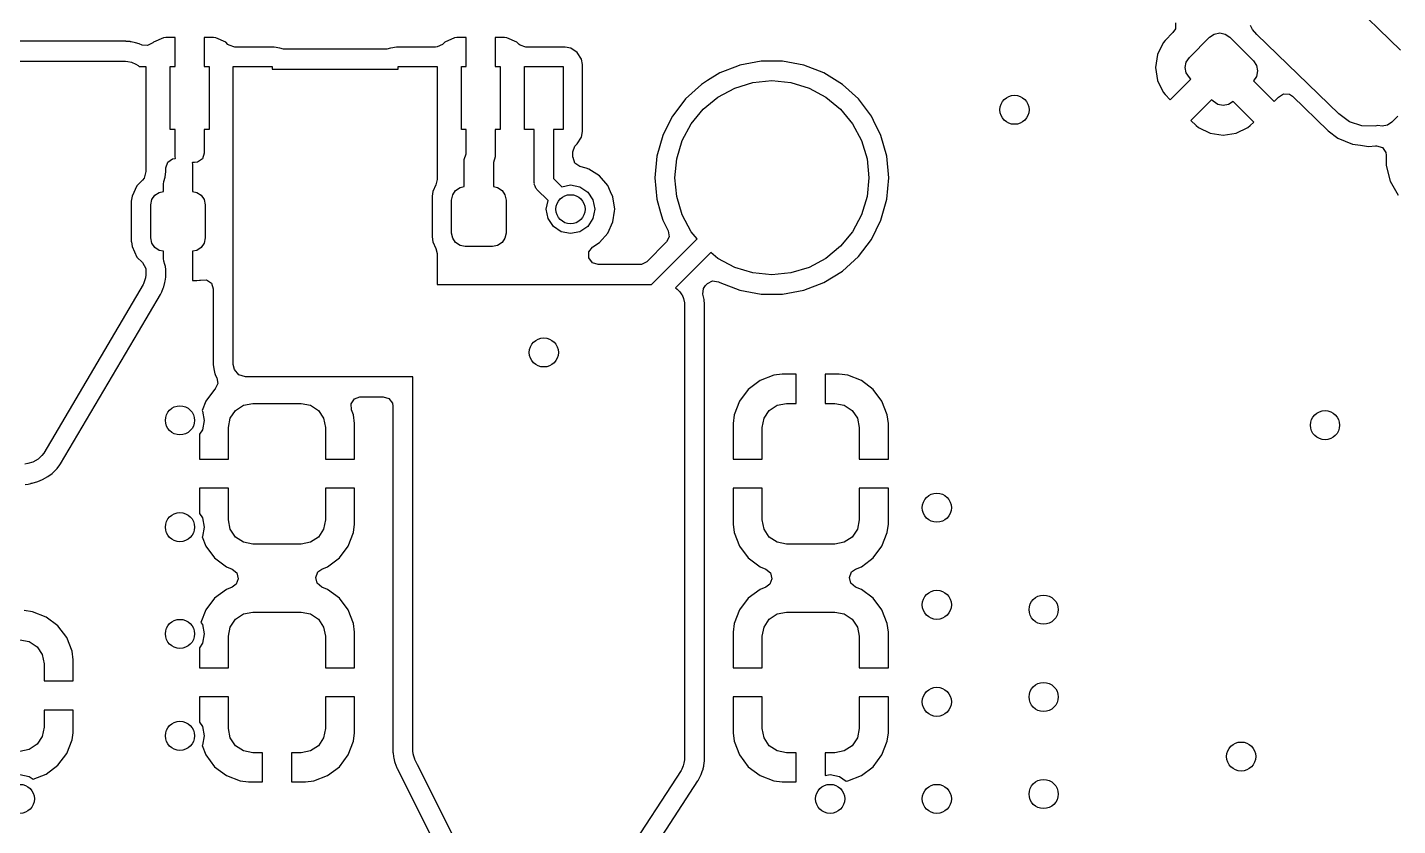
# Model space of a CAD drawing. Extents: x 100.3 to 197.2, y -144.7 to -85.3.
# Drawn here: x 134.43 to 148.55, y -132.78 to -124.55 of the extents above; entities that cross this region are included whole.
import ezdxf

# ---------------------------------------------------------------- set-up
doc = ezdxf.new("R2010")
doc.units = 0
doc.layers.add('BLACK', color=7, linetype='CONTINUOUS')

msp = doc.modelspace()

# ---------------------------------------------------------------- linework, layer by layer
at = {"layer": 'BLACK', "linetype": 'CONTINUOUS'}
for p, q in [((147.737, -123.968), (148.579, -124.787)), ((146.258, -124.504), (146.258, -124.565)), ((147.054, -124.573), (147.031, -124.531)), ((135.83, -124.658), (135.728, -124.703)), ((135.855, -124.655), (135.83, -124.658)), ((135.95, -124.655), (135.855, -124.655)), ((135.855, -124.655), (135.855, -124.655)), ((135.95, -124.955), (135.95, -124.655)), ((136.345, -124.655), (136.25, -124.655)), ((136.25, -124.655), (136.25, -124.955)), ((136.37, -124.658), (136.345, -124.655)), ((136.472, -124.703), (136.37, -124.658)), ((138.83, -124.658), (138.728, -124.703)), ((138.855, -124.655), (138.83, -124.658)), ((138.95, -124.655), (138.855, -124.655)), ((138.855, -124.655), (138.855, -124.655)), ((138.95, -124.955), (138.95, -124.655)), ((139.345, -124.655), (139.25, -124.655)), ((139.25, -124.655), (139.25, -124.655)), ((139.25, -124.655), (139.25, -124.955)), ((139.37, -124.658), (139.345, -124.655)), ((139.472, -124.703), (139.37, -124.658)), ((146.233, -124.605), (146.152, -124.686)), ((146.258, -124.565), (146.233, -124.605)), ((146.402, -124.86), (146.61, -124.652)), ((146.61, -124.652), (146.658, -124.62)), ((146.658, -124.62), (146.715, -124.609)), ((146.715, -124.609), (146.771, -124.62)), ((146.771, -124.62), (146.819, -124.652)), ((146.819, -124.652), (147.063, -124.896)), ((147.099, -124.624), (147.054, -124.573)), ((147.941, -125.443), (147.099, -124.624)), ((135.443, -124.694), (130.243, -124.694)), ((135.447, -124.695), (135.443, -124.694)), ((135.443, -124.694), (135.443, -124.694)), ((135.453, -124.695), (135.447, -124.695)), ((135.487, -124.698), (135.453, -124.695)), ((135.492, -124.699), (135.487, -124.698)), ((135.487, -124.698), (135.487, -124.698)), ((135.497, -124.7), (135.492, -124.699)), ((135.542, -124.709), (135.497, -124.7)), ((135.497, -124.7), (135.497, -124.7)), ((135.497, -124.7), (135.497, -124.7)), ((135.581, -124.721), (135.542, -124.709)), ((135.542, -124.709), (135.542, -124.709)), ((135.611, -124.733), (135.581, -124.721)), ((135.581, -124.721), (135.581, -124.721)), ((135.665, -124.739), (135.611, -124.733)), ((135.719, -124.712), (135.665, -124.739)), ((135.728, -124.703), (135.719, -124.712)), ((135.728, -124.703), (135.728, -124.703)), ((136.495, -124.726), (136.472, -124.703)), ((136.507, -124.736), (136.495, -124.726)), ((136.565, -124.754), (136.507, -124.736)), ((136.97, -124.754), (136.565, -124.754)), ((136.97, -124.755), (136.97, -124.754)), ((137.028, -124.766), (136.97, -124.755)), ((137.03, -124.767), (137.028, -124.766)), ((137.028, -124.766), (137.028, -124.766)), ((137.028, -124.766), (137.028, -124.766)), ((137.068, -124.774), (137.03, -124.767)), ((138.132, -124.774), (137.068, -124.774)), ((138.17, -124.767), (138.132, -124.774)), ((138.172, -124.766), (138.17, -124.767)), ((138.23, -124.755), (138.172, -124.766)), ((138.172, -124.766), (138.172, -124.766)), ((138.172, -124.766), (138.172, -124.766)), ((138.172, -124.766), (138.172, -124.766)), ((138.635, -124.754), (138.23, -124.754)), ((138.23, -124.754), (138.23, -124.754)), ((138.23, -124.754), (138.23, -124.755)), ((138.651, -124.753), (138.635, -124.754)), ((138.705, -124.726), (138.651, -124.753)), ((138.728, -124.703), (138.705, -124.726)), ((139.495, -124.726), (139.472, -124.703)), ((139.507, -124.736), (139.495, -124.726)), ((139.565, -124.754), (139.507, -124.736)), ((139.97, -124.754), (139.565, -124.754)), ((139.97, -124.755), (139.97, -124.754)), ((140.028, -124.766), (139.97, -124.755)), ((140.095, -124.81), (140.028, -124.766)), ((140.028, -124.766), (140.028, -124.766)), ((140.028, -124.766), (140.028, -124.766)), ((140.028, -124.766), (140.028, -124.766)), ((140.139, -124.877), (140.095, -124.81)), ((140.095, -124.81), (140.095, -124.81)), ((146.132, -124.71), (146.074, -124.831)), ((146.152, -124.686), (146.132, -124.71)), ((146.132, -124.71), (146.132, -124.71)), ((130.085, -124.9), (135.438, -124.9)), ((135.438, -124.9), (135.462, -124.902)), ((135.462, -124.902), (135.502, -124.91)), ((135.502, -124.91), (135.547, -124.929)), ((135.547, -124.929), (135.571, -124.945)), ((135.571, -124.945), (135.581, -124.955)), ((135.581, -124.955), (135.65, -124.955)), ((135.65, -124.955), (135.65, -125.112)), ((135.9, -125.605), (135.9, -124.955)), ((135.9, -124.955), (135.95, -124.955)), ((136.25, -124.955), (136.3, -124.955)), ((136.3, -124.955), (136.3, -125.605)), ((136.55, -125.605), (136.55, -124.955)), ((136.55, -124.955), (136.95, -124.955)), ((136.95, -124.955), (136.95, -124.98)), ((138.25, -124.98), (138.25, -124.955)), ((138.25, -124.955), (138.65, -124.955)), ((138.65, -124.955), (138.65, -125.106)), ((138.9, -125.605), (138.9, -124.955)), ((138.9, -124.955), (138.95, -124.955)), ((139.25, -124.955), (139.3, -124.955)), ((139.3, -124.955), (139.3, -125.605)), ((139.55, -125.605), (139.55, -124.955)), ((139.55, -124.955), (139.95, -124.955)), ((139.95, -124.955), (139.95, -125.605)), ((140.15, -124.935), (140.139, -124.877)), ((140.15, -125.625), (140.15, -124.935)), ((141.744, -124.95), (141.563, -125.021)), ((141.77, -124.94), (141.744, -124.95)), ((141.989, -124.899), (141.77, -124.94)), ((142.211, -124.899), (141.989, -124.899)), ((142.43, -124.94), (142.211, -124.899)), ((142.637, -125.021), (142.43, -124.94)), ((142.43, -124.94), (142.43, -124.94)), ((142.43, -124.94), (142.43, -124.94)), ((146.074, -124.831), (146.054, -124.965)), ((146.074, -124.831), (146.074, -124.831)), ((146.359, -124.965), (146.37, -124.908)), ((146.37, -124.908), (146.402, -124.86)), ((147.063, -124.896), (147.095, -124.944)), ((147.095, -124.944), (147.106, -125)), ((136.95, -124.98), (138.25, -124.98)), ((141.438, -125.098), (141.373, -125.138)), ((141.563, -125.021), (141.438, -125.098)), ((141.905, -125.119), (142.1, -125.1)), ((142.1, -125.1), (142.295, -125.119)), ((142.827, -125.138), (142.637, -125.021)), ((146.054, -124.965), (146.054, -124.965)), ((146.054, -124.965), (146.074, -125.098)), ((146.074, -125.098), (146.074, -125.098)), ((146.074, -125.098), (146.132, -125.22)), ((146.206, -125.297), (146.418, -125.085)), ((146.37, -125.021), (146.359, -124.965)), ((146.402, -125.069), (146.37, -125.021)), ((146.418, -125.085), (146.402, -125.069)), ((147.095, -125.056), (147.064, -125.102)), ((147.064, -125.102), (147.277, -125.315)), ((147.106, -125), (147.095, -125.056)), ((135.65, -125.112), (135.65, -126.037)), ((138.65, -125.106), (138.65, -126.118)), ((141.373, -125.138), (141.209, -125.288)), ((141.544, -125.269), (141.717, -125.176)), ((141.717, -125.176), (141.905, -125.119)), ((142.295, -125.119), (142.483, -125.176)), ((142.483, -125.176), (142.656, -125.269)), ((142.991, -125.288), (142.827, -125.138)), ((146.132, -125.22), (146.132, -125.22)), ((146.132, -125.22), (146.152, -125.243)), ((146.152, -125.243), (146.206, -125.297)), ((147.321, -125.269), (147.373, -125.236)), ((147.373, -125.236), (147.434, -125.24)), ((147.434, -125.24), (147.466, -125.261)), ((141.191, -125.312), (141.075, -125.465)), ((141.209, -125.288), (141.191, -125.312)), ((141.209, -125.288), (141.209, -125.288)), ((141.393, -125.393), (141.544, -125.269)), ((142.656, -125.269), (142.807, -125.393)), ((143.125, -125.465), (142.991, -125.288)), ((146.63, -125.297), (146.418, -125.509)), ((146.646, -125.313), (146.63, -125.297)), ((146.694, -125.345), (146.646, -125.313)), ((146.75, -125.356), (146.694, -125.345)), ((146.806, -125.345), (146.75, -125.356)), ((146.852, -125.314), (146.806, -125.345)), ((147.065, -125.527), (146.852, -125.314)), ((147.277, -125.315), (147.313, -125.278)), ((147.313, -125.278), (147.321, -125.269)), ((147.466, -125.261), (147.831, -125.616)), ((141.075, -125.465), (140.981, -125.654)), ((141.075, -125.465), (141.075, -125.465)), ((141.269, -125.544), (141.393, -125.393)), ((142.807, -125.393), (142.931, -125.544)), ((143.147, -125.509), (143.125, -125.465)), ((143.224, -125.664), (143.147, -125.509)), ((146.418, -125.509), (146.472, -125.563)), ((148.052, -125.523), (147.941, -125.443)), ((148.181, -125.566), (148.052, -125.523)), ((148.552, -125.465), (148.488, -125.529)), ((135.95, -125.605), (135.9, -125.605)), ((135.95, -125.886), (135.95, -125.605)), ((136.3, -125.605), (136.25, -125.605)), ((136.25, -125.605), (136.25, -125.846)), ((136.55, -128.024), (136.55, -125.605)), ((138.95, -125.605), (138.9, -125.605)), ((138.95, -125.852), (138.95, -125.605)), ((139.3, -125.605), (139.25, -125.605)), ((139.25, -125.605), (139.25, -125.884)), ((139.65, -125.605), (139.55, -125.605)), ((139.65, -126.15), (139.65, -125.605)), ((139.95, -125.605), (139.85, -125.605)), ((139.85, -125.605), (139.85, -126.109)), ((140.139, -125.683), (140.15, -125.625)), ((140.976, -125.664), (140.915, -125.878)), ((140.981, -125.654), (140.976, -125.664)), ((141.176, -125.717), (141.269, -125.544)), ((142.931, -125.544), (143.024, -125.717)), ((143.285, -125.878), (143.224, -125.664)), ((146.472, -125.563), (146.495, -125.583)), ((146.495, -125.583), (146.495, -125.583)), ((146.495, -125.583), (146.617, -125.641)), ((146.617, -125.641), (146.75, -125.661)), ((146.75, -125.661), (146.883, -125.641)), ((146.75, -125.661), (146.75, -125.661)), ((146.883, -125.641), (147.005, -125.583)), ((146.883, -125.641), (146.883, -125.641)), ((147.005, -125.583), (147.028, -125.563)), ((147.005, -125.583), (147.005, -125.583)), ((147.028, -125.563), (147.065, -125.527)), ((147.831, -125.616), (147.931, -125.691)), ((148.318, -125.569), (148.181, -125.566)), ((148.346, -125.561), (148.318, -125.569)), ((148.389, -125.57), (148.346, -125.561)), ((148.443, -125.559), (148.389, -125.57)), ((148.488, -125.529), (148.443, -125.559)), ((140.05, -125.832), (140.069, -125.774)), ((140.069, -125.774), (140.094, -125.75)), ((140.094, -125.75), (140.095, -125.75)), ((140.095, -125.75), (140.139, -125.683)), ((141.119, -125.905), (141.176, -125.717)), ((143.024, -125.717), (143.081, -125.905)), ((147.931, -125.691), (148.084, -125.755)), ((148.084, -125.755), (148.166, -125.766)), ((148.166, -125.766), (148.249, -125.778)), ((148.249, -125.778), (148.319, -125.771)), ((148.249, -125.778), (148.249, -125.778)), ((148.249, -125.778), (148.249, -125.778)), ((148.319, -125.771), (148.325, -125.77)), ((148.325, -125.77), (148.329, -125.77)), ((148.329, -125.77), (148.332, -125.77)), ((148.332, -125.77), (148.391, -125.789)), ((148.391, -125.789), (148.427, -125.839)), ((135.856, -125.999), (135.874, -125.941)), ((135.874, -125.941), (135.924, -125.905)), ((135.924, -125.905), (135.949, -125.901)), ((135.949, -125.901), (135.953, -125.897)), ((135.953, -125.897), (135.95, -125.886)), ((136.13, -125.945), (136.127, -125.948)), ((136.127, -125.948), (136.13, -125.959)), ((136.151, -125.945), (136.13, -125.945)), ((136.182, -125.94), (136.151, -125.945)), ((136.231, -125.904), (136.182, -125.94)), ((136.25, -125.846), (136.231, -125.904)), ((138.93, -125.911), (138.949, -125.853)), ((138.93, -126.192), (138.93, -125.911)), ((138.949, -125.853), (138.95, -125.852)), ((139.231, -125.942), (139.23, -125.943)), ((139.23, -125.943), (139.23, -126.192)), ((139.25, -125.884), (139.231, -125.942)), ((140.05, -125.889), (140.05, -125.832)), ((140.051, -125.892), (140.05, -125.889)), ((140.071, -125.949), (140.051, -125.892)), ((140.122, -125.984), (140.071, -125.949)), ((140.915, -125.878), (140.894, -126.1)), ((141.1, -126.1), (141.119, -125.905)), ((143.081, -125.905), (143.1, -126.1)), ((143.306, -126.1), (143.285, -125.878)), ((148.427, -125.839), (148.431, -125.869)), ((148.431, -125.869), (148.431, -125.972)), ((135.65, -126.037), (135.63, -126.104)), ((135.847, -126.095), (135.856, -126.037)), ((135.856, -126.037), (135.856, -125.999)), ((136.13, -125.959), (136.13, -126.242)), ((140.186, -126.003), (140.122, -125.984)), ((140.214, -126.011), (140.186, -126.003)), ((140.323, -126.081), (140.214, -126.011)), ((140.214, -126.011), (140.214, -126.011)), ((140.214, -126.011), (140.214, -126.011)), ((140.408, -126.179), (140.323, -126.081)), ((140.323, -126.081), (140.323, -126.081)), ((140.323, -126.081), (140.323, -126.081)), ((148.431, -125.972), (148.431, -125.973)), ((148.431, -125.973), (148.431, -125.973)), ((148.431, -125.973), (148.473, -126.134)), ((135.557, -126.182), (135.506, -126.291)), ((135.614, -126.125), (135.557, -126.182)), ((135.63, -126.104), (135.614, -126.125)), ((135.83, -126.168), (135.834, -126.14)), ((135.83, -126.242), (135.83, -126.168)), ((135.834, -126.14), (135.847, -126.095)), ((138.638, -126.172), (138.606, -126.241)), ((138.65, -126.118), (138.638, -126.172)), ((138.811, -126.276), (138.841, -126.231)), ((138.841, -126.231), (138.886, -126.201)), ((138.886, -126.201), (138.93, -126.192)), ((139.23, -126.192), (139.274, -126.201)), ((139.274, -126.201), (139.319, -126.231)), ((139.319, -126.231), (139.349, -126.276)), ((139.652, -126.158), (139.65, -126.15)), ((139.651, -126.166), (139.652, -126.158)), ((139.662, -126.187), (139.651, -126.166)), ((139.669, -126.209), (139.662, -126.187)), ((139.676, -126.214), (139.669, -126.209)), ((139.679, -126.221), (139.676, -126.214)), ((139.793, -126.334), (139.679, -126.221)), ((139.85, -126.109), (139.934, -126.193)), ((139.934, -126.193), (140.025, -126.175)), ((140.025, -126.175), (140.121, -126.194)), ((140.121, -126.194), (140.202, -126.248)), ((140.438, -126.244), (140.408, -126.179)), ((140.894, -126.1), (140.915, -126.322)), ((141.119, -126.295), (141.1, -126.1)), ((143.1, -126.1), (143.081, -126.295)), ((143.285, -126.322), (143.306, -126.1)), ((148.473, -126.134), (148.473, -126.134)), ((148.473, -126.134), (148.553, -126.279)), ((135.506, -126.291), (135.499, -126.34)), ((135.499, -126.34), (135.499, -126.76)), ((135.7, -126.38), (135.711, -126.326)), ((135.711, -126.326), (135.741, -126.281)), ((135.741, -126.281), (135.786, -126.251)), ((135.786, -126.251), (135.83, -126.242)), ((136.13, -126.242), (136.174, -126.251)), ((136.174, -126.251), (136.219, -126.281)), ((136.219, -126.281), (136.249, -126.326)), ((136.249, -126.326), (136.26, -126.38)), ((138.606, -126.241), (138.6, -126.29)), ((138.6, -126.29), (138.6, -126.71)), ((138.8, -126.33), (138.811, -126.276)), ((138.8, -126.67), (138.8, -126.33)), ((139.349, -126.276), (139.36, -126.33)), ((139.36, -126.33), (139.36, -126.67)), ((139.775, -126.425), (139.793, -126.334)), ((140.202, -126.248), (140.256, -126.329)), ((140.256, -126.329), (140.275, -126.425)), ((140.462, -126.297), (140.438, -126.244)), ((140.48, -126.425), (140.462, -126.297)), ((140.915, -126.322), (140.953, -126.457)), ((141.176, -126.483), (141.119, -126.295)), ((143.081, -126.295), (143.024, -126.483)), ((143.224, -126.536), (143.285, -126.322)), ((135.7, -126.72), (135.7, -126.38)), ((136.26, -126.38), (136.26, -126.72)), ((139.794, -126.521), (139.775, -126.425)), ((140.275, -126.425), (140.256, -126.521)), ((140.462, -126.553), (140.477, -126.444)), ((140.477, -126.444), (140.48, -126.425)), ((140.48, -126.425), (140.48, -126.425)), ((140.953, -126.457), (140.976, -126.536)), ((141.269, -126.656), (141.176, -126.483)), ((143.024, -126.483), (142.931, -126.656)), ((139.848, -126.602), (139.794, -126.521)), ((139.929, -126.656), (139.848, -126.602)), ((140.025, -126.675), (139.929, -126.656)), ((140.121, -126.656), (140.025, -126.675)), ((140.202, -126.602), (140.121, -126.656)), ((140.256, -126.521), (140.202, -126.602)), ((140.408, -126.671), (140.462, -126.553)), ((140.976, -126.536), (141.032, -126.648)), ((141.032, -126.648), (141.041, -126.708)), ((141.329, -126.729), (141.269, -126.656)), ((142.931, -126.656), (142.807, -126.807)), ((143.125, -126.735), (143.224, -126.536)), ((135.499, -126.76), (135.5, -126.76)), ((135.5, -126.76), (135.506, -126.809)), ((135.711, -126.774), (135.7, -126.72)), ((135.741, -126.819), (135.711, -126.774)), ((136.249, -126.774), (136.219, -126.819)), ((136.26, -126.72), (136.249, -126.774)), ((138.6, -126.71), (138.6, -126.71)), ((138.6, -126.71), (138.606, -126.759)), ((138.606, -126.759), (138.606, -126.759)), ((138.606, -126.759), (138.638, -126.828)), ((138.811, -126.724), (138.8, -126.67)), ((138.841, -126.769), (138.811, -126.724)), ((138.886, -126.799), (138.841, -126.769)), ((139.319, -126.769), (139.274, -126.799)), ((139.349, -126.724), (139.319, -126.769)), ((139.36, -126.67), (139.349, -126.724)), ((140.256, -126.812), (140.323, -126.769)), ((140.323, -126.769), (140.408, -126.671)), ((141.013, -126.762), (140.81, -126.966)), ((140.859, -127.2), (141.329, -126.729)), ((141.041, -126.708), (141.013, -126.762)), ((142.991, -126.912), (143.125, -126.735)), ((135.506, -126.809), (135.506, -126.809)), ((135.506, -126.809), (135.506, -126.809)), ((135.506, -126.809), (135.557, -126.918)), ((135.557, -126.918), (135.614, -126.975)), ((135.786, -126.849), (135.741, -126.819)), ((135.83, -126.858), (135.786, -126.849)), ((135.83, -126.931), (135.83, -126.858)), ((135.835, -126.96), (135.83, -126.931)), ((136.174, -126.849), (136.13, -126.858)), ((136.13, -126.858), (136.13, -127.16)), ((136.219, -126.819), (136.174, -126.849)), ((138.638, -126.828), (138.65, -126.882)), ((138.65, -126.882), (138.65, -127.2)), ((138.94, -126.81), (138.886, -126.799)), ((139.22, -126.81), (138.94, -126.81)), ((139.274, -126.799), (139.22, -126.81)), ((140.215, -126.865), (140.251, -126.815)), ((140.215, -126.926), (140.215, -126.865)), ((140.251, -126.976), (140.215, -126.926)), ((140.251, -126.815), (140.256, -126.812)), ((141.471, -126.871), (141.106, -127.235)), ((141.544, -126.931), (141.471, -126.871)), ((141.717, -127.024), (141.544, -126.931)), ((142.656, -126.931), (142.483, -127.024)), ((142.807, -126.807), (142.656, -126.931)), ((142.827, -127.062), (142.991, -126.912)), ((135.614, -126.975), (135.647, -127.037)), ((135.647, -127.037), (135.65, -127.063)), ((135.65, -127.063), (135.65, -127.091)), ((135.845, -126.994), (135.835, -126.96)), ((135.851, -127.015), (135.845, -126.994)), ((135.855, -127.046), (135.851, -127.015)), ((135.855, -127.056), (135.855, -127.046)), ((135.856, -127.057), (135.855, -127.056)), ((135.856, -127.095), (135.856, -127.057)), ((140.309, -126.994), (140.251, -126.976)), ((140.74, -126.994), (140.309, -126.994)), ((140.755, -126.993), (140.74, -126.994)), ((140.81, -126.966), (140.755, -126.993)), ((141.905, -127.081), (141.717, -127.024)), ((142.483, -127.024), (142.295, -127.081)), ((142.637, -127.179), (142.827, -127.062)), ((135.62, -127.201), (134.596, -128.938)), ((135.624, -127.193), (135.62, -127.201)), ((135.636, -127.163), (135.624, -127.193)), ((135.645, -127.132), (135.636, -127.163)), ((135.649, -127.1), (135.645, -127.132)), ((135.65, -127.091), (135.649, -127.1)), ((135.833, -127.224), (135.845, -127.179)), ((135.845, -127.179), (135.848, -127.166)), ((135.848, -127.166), (135.854, -127.123)), ((135.854, -127.117), (135.855, -127.102)), ((135.854, -127.123), (135.854, -127.117)), ((135.855, -127.1), (135.855, -127.095)), ((135.855, -127.095), (135.856, -127.095)), ((135.855, -127.102), (135.855, -127.1)), ((136.13, -127.16), (136.13, -127.16)), ((136.13, -127.16), (136.173, -127.16)), ((136.173, -127.16), (136.203, -127.157)), ((136.203, -127.157), (136.213, -127.154)), ((136.213, -127.154), (136.274, -127.152)), ((136.274, -127.152), (136.324, -127.187)), ((136.324, -127.187), (136.344, -127.245)), ((138.65, -127.2), (138.85, -127.2)), ((138.85, -127.2), (138.85, -127.2)), ((138.85, -127.2), (140.859, -127.2)), ((141.394, -127.242), (141.416, -127.209)), ((141.416, -127.209), (141.435, -127.19)), ((141.435, -127.19), (141.489, -127.162)), ((141.489, -127.162), (141.55, -127.172)), ((141.55, -127.172), (141.557, -127.176)), ((141.557, -127.176), (141.563, -127.179)), ((141.563, -127.179), (141.77, -127.26)), ((142.1, -127.1), (141.905, -127.081)), ((142.295, -127.081), (142.1, -127.1)), ((142.43, -127.26), (142.637, -127.179)), ((135.572, -127.687), (135.799, -127.302)), ((135.799, -127.302), (135.802, -127.296)), ((135.799, -127.302), (135.799, -127.302)), ((135.799, -127.302), (135.799, -127.302)), ((135.802, -127.296), (135.809, -127.282)), ((135.809, -127.282), (135.812, -127.276)), ((135.812, -127.276), (135.828, -127.237)), ((135.828, -127.237), (135.833, -127.224)), ((136.344, -127.245), (136.344, -127.247)), ((136.344, -127.247), (136.344, -128.024)), ((141.106, -127.235), (141.125, -127.248)), ((141.125, -127.248), (141.152, -127.275)), ((141.152, -127.275), (141.173, -127.306)), ((141.173, -127.306), (141.174, -127.307)), ((141.174, -127.307), (141.189, -127.343)), ((141.189, -127.343), (141.198, -127.39)), ((141.39, -127.3), (141.394, -127.242)), ((141.401, -127.355), (141.39, -127.3)), ((141.39, -127.3), (141.39, -127.3)), ((141.402, -127.365), (141.401, -127.355)), ((141.401, -127.355), (141.401, -127.355)), ((141.401, -127.355), (141.401, -127.355)), ((141.77, -127.26), (141.989, -127.3)), ((141.989, -127.3), (142.211, -127.3)), ((142.211, -127.3), (142.43, -127.26)), ((141.198, -127.39), (141.2, -127.41)), ((141.2, -127.41), (141.2, -132.083)), ((141.405, -127.395), (141.402, -127.365)), ((141.405, -127.405), (141.405, -127.395)), ((141.405, -127.656), (141.405, -127.405)), ((134.77, -129.048), (135.572, -127.687)), ((141.405, -129), (141.405, -127.656)), ((136.344, -128.024), (136.349, -128.068)), ((136.349, -128.068), (136.361, -128.12)), ((136.561, -128.076), (136.55, -128.024)), ((136.361, -128.12), (136.362, -128.125)), ((136.362, -128.125), (136.363, -128.13)), ((136.363, -128.13), (136.38, -128.161)), ((136.38, -128.161), (136.39, -128.221)), ((136.608, -128.13), (136.561, -128.076)), ((136.676, -128.15), (136.608, -128.13)), ((138.4, -128.15), (136.676, -128.15)), ((138.4, -128.35), (138.4, -128.15)), ((141.978, -128.191), (141.857, -128.282)), ((142.119, -128.136), (141.978, -128.191)), ((142.207, -128.125), (142.119, -128.136)), ((142.35, -128.125), (142.207, -128.125)), ((142.35, -128.425), (142.35, -128.125)), ((142.65, -128.125), (142.65, -128.425)), ((142.793, -128.125), (142.65, -128.125)), ((142.65, -128.125), (142.65, -128.125)), ((142.881, -128.136), (142.793, -128.125)), ((143.022, -128.191), (142.881, -128.136)), ((143.143, -128.282), (143.022, -128.191)), ((136.357, -128.282), (136.266, -128.403)), ((136.362, -128.278), (136.357, -128.282)), ((136.363, -128.276), (136.362, -128.278)), ((136.39, -128.221), (136.363, -128.276)), ((138.4, -132), (138.4, -128.35)), ((138.4, -128.35), (138.4, -128.35)), ((138.4, -128.35), (138.4, -128.35)), ((141.857, -128.282), (141.766, -128.403)), ((143.234, -128.403), (143.143, -128.282)), ((136.266, -128.403), (136.228, -128.5)), ((136.573, -128.498), (136.654, -128.444)), ((136.654, -128.444), (136.75, -128.425)), ((136.75, -128.425), (137.25, -128.425)), ((137.25, -128.425), (137.346, -128.444)), ((137.346, -128.444), (137.427, -128.498)), ((137.765, -128.43), (137.798, -128.378)), ((137.769, -128.491), (137.765, -128.43)), ((137.789, -128.544), (137.769, -128.491)), ((137.798, -128.378), (137.855, -128.356)), ((137.855, -128.356), (137.861, -128.356)), ((137.861, -128.356), (138.095, -128.356)), ((138.095, -128.356), (138.154, -128.374)), ((138.154, -128.374), (138.19, -128.424)), ((138.19, -128.424), (138.195, -128.454)), ((138.195, -128.454), (138.195, -132.003)), ((141.766, -128.403), (141.711, -128.544)), ((142.073, -128.498), (142.154, -128.444)), ((142.154, -128.444), (142.25, -128.425)), ((142.25, -128.425), (142.35, -128.425)), ((142.65, -128.425), (142.75, -128.425)), ((142.75, -128.425), (142.846, -128.444)), ((142.846, -128.444), (142.927, -128.498)), ((143.289, -128.544), (143.234, -128.403)), ((136.228, -128.5), (136.231, -128.504)), ((136.231, -128.504), (136.25, -128.6)), ((136.25, -128.6), (136.231, -128.696)), ((136.5, -128.675), (136.519, -128.579)), ((136.519, -128.579), (136.573, -128.498)), ((137.427, -128.498), (137.481, -128.579)), ((137.481, -128.579), (137.5, -128.675)), ((137.8, -128.632), (137.789, -128.544)), ((137.8, -129), (137.8, -128.632)), ((137.8, -128.632), (137.8, -128.632)), ((141.711, -128.544), (141.7, -128.632)), ((141.7, -128.632), (141.7, -129)), ((142, -128.675), (142.019, -128.579)), ((142.019, -128.579), (142.073, -128.498)), ((142.927, -128.498), (142.981, -128.579)), ((142.981, -128.579), (143, -128.675)), ((143.3, -128.632), (143.289, -128.544)), ((143.3, -128.652), (143.3, -128.632)), ((143.3, -128.632), (143.3, -128.632)), ((136.231, -128.696), (136.2, -128.742)), ((136.2, -128.742), (136.2, -129)), ((136.5, -129), (136.5, -128.675)), ((137.5, -128.675), (137.5, -129)), ((142, -129), (142, -128.675)), ((143, -128.675), (143, -129)), ((143.3, -129), (143.3, -128.652)), ((134.431, -129.046), (134.402, -129.05)), ((134.483, -129.032), (134.431, -129.046)), ((134.538, -129.001), (134.483, -129.032)), ((134.577, -128.963), (134.538, -129.001)), ((134.596, -128.938), (134.577, -128.963)), ((134.762, -129.059), (134.77, -129.048)), ((136.2, -129), (136.2, -129)), ((136.2, -129), (136.5, -129)), ((137.5, -129), (137.8, -129)), ((137.8, -129), (137.8, -129)), ((141.405, -131.15), (141.405, -129)), ((141.7, -129), (142, -129)), ((141.7, -129), (141.7, -129)), ((143, -129), (143.3, -129)), ((143.3, -129), (143.3, -129)), ((134.585, -129.211), (134.64, -129.179)), ((134.64, -129.179), (134.683, -129.147)), ((134.683, -129.147), (134.726, -129.105)), ((134.726, -129.105), (134.734, -129.095)), ((134.734, -129.095), (134.762, -129.059)), ((134.404, -129.26), (134.435, -129.258)), ((134.435, -129.258), (134.448, -129.253)), ((134.448, -129.253), (134.463, -129.249)), ((134.463, -129.249), (134.468, -129.248)), ((134.463, -129.249), (134.463, -129.249)), ((134.468, -129.248), (134.478, -129.246)), ((134.478, -129.246), (134.536, -129.231)), ((134.536, -129.231), (134.585, -129.211)), ((136.5, -129.3), (136.2, -129.3)), ((136.2, -129.3), (136.2, -129.3)), ((136.2, -129.3), (136.2, -129.558)), ((136.5, -129.625), (136.5, -129.3)), ((137.8, -129.3), (137.5, -129.3)), ((137.5, -129.3), (137.5, -129.625)), ((137.8, -129.668), (137.8, -129.3)), ((137.8, -129.3), (137.8, -129.3)), ((142, -129.3), (141.7, -129.3)), ((141.7, -129.3), (141.7, -129.3)), ((141.7, -129.3), (141.7, -129.668)), ((142, -129.625), (142, -129.3)), ((143.3, -129.3), (143, -129.3)), ((143, -129.3), (143, -129.625)), ((143.3, -129.668), (143.3, -129.3)), ((143.3, -129.3), (143.3, -129.3)), ((136.2, -129.558), (136.231, -129.604)), ((136.231, -129.604), (136.25, -129.7)), ((136.25, -129.7), (136.231, -129.796)), ((136.519, -129.721), (136.5, -129.625)), ((136.573, -129.802), (136.519, -129.721)), ((137.481, -129.721), (137.427, -129.802)), ((137.5, -129.625), (137.481, -129.721)), ((137.734, -129.897), (137.789, -129.756)), ((137.789, -129.756), (137.8, -129.668)), ((137.8, -129.668), (137.8, -129.668)), ((141.7, -129.668), (141.711, -129.756)), ((141.711, -129.756), (141.766, -129.897)), ((142.019, -129.721), (142, -129.625)), ((142.073, -129.802), (142.019, -129.721)), ((142.981, -129.721), (142.927, -129.802)), ((143, -129.625), (142.981, -129.721)), ((143.234, -129.897), (143.289, -129.756)), ((143.289, -129.756), (143.3, -129.668)), ((143.3, -129.668), (143.3, -129.668)), ((136.231, -129.796), (136.228, -129.8)), ((136.228, -129.8), (136.266, -129.897)), ((136.266, -129.897), (136.357, -130.018)), ((136.654, -129.856), (136.573, -129.802)), ((136.75, -129.875), (136.654, -129.856)), ((137.25, -129.875), (136.75, -129.875)), ((137.346, -129.856), (137.25, -129.875)), ((137.427, -129.802), (137.346, -129.856)), ((137.643, -130.018), (137.734, -129.897)), ((141.766, -129.897), (141.857, -130.018)), ((142.154, -129.856), (142.073, -129.802)), ((142.25, -129.875), (142.154, -129.856)), ((142.75, -129.875), (142.25, -129.875)), ((142.846, -129.856), (142.75, -129.875)), ((142.927, -129.802), (142.846, -129.856)), ((143.143, -130.018), (143.234, -129.897)), ((136.357, -130.018), (136.478, -130.109)), ((137.522, -130.109), (137.643, -130.018)), ((141.857, -130.018), (141.978, -130.109)), ((143.022, -130.109), (143.113, -130.04)), ((143.113, -130.04), (143.143, -130.018)), ((136.478, -130.109), (136.539, -130.133)), ((136.539, -130.133), (136.586, -130.172)), ((136.586, -130.172), (136.601, -130.231)), ((137.399, -130.219), (137.421, -130.162)), ((137.421, -130.162), (137.461, -130.133)), ((137.461, -130.133), (137.522, -130.109)), ((141.978, -130.109), (142.039, -130.133)), ((142.039, -130.133), (142.086, -130.172)), ((142.086, -130.172), (142.101, -130.231)), ((142.899, -130.219), (142.921, -130.162)), ((142.921, -130.162), (142.961, -130.133)), ((142.961, -130.133), (143.022, -130.109)), ((136.539, -130.317), (136.478, -130.341)), ((136.579, -130.288), (136.539, -130.317)), ((136.601, -130.231), (136.579, -130.288)), ((137.414, -130.278), (137.399, -130.219)), ((137.461, -130.317), (137.414, -130.278)), ((137.522, -130.341), (137.461, -130.317)), ((142.039, -130.317), (141.978, -130.341)), ((142.079, -130.288), (142.039, -130.317)), ((142.101, -130.231), (142.079, -130.288)), ((142.914, -130.278), (142.899, -130.219)), ((142.961, -130.317), (142.914, -130.278)), ((143.022, -130.341), (142.961, -130.317)), ((136.357, -130.432), (136.266, -130.553)), ((136.478, -130.341), (136.357, -130.432)), ((137.643, -130.432), (137.522, -130.341)), ((137.734, -130.553), (137.643, -130.432)), ((141.857, -130.432), (141.766, -130.553)), ((141.978, -130.341), (141.857, -130.432)), ((143.143, -130.432), (143.022, -130.341)), ((143.234, -130.553), (143.143, -130.432)), ((134.481, -130.571), (134.393, -130.56)), ((134.622, -130.626), (134.481, -130.571)), ((136.266, -130.553), (136.215, -130.681)), ((136.573, -130.648), (136.654, -130.594)), ((136.654, -130.594), (136.75, -130.575)), ((136.75, -130.575), (137.25, -130.575)), ((137.25, -130.575), (137.346, -130.594)), ((137.346, -130.594), (137.427, -130.648)), ((137.789, -130.694), (137.734, -130.553)), ((141.766, -130.553), (141.711, -130.694)), ((142.073, -130.648), (142.154, -130.594)), ((142.154, -130.594), (142.25, -130.575)), ((142.25, -130.575), (142.75, -130.575)), ((142.75, -130.575), (142.846, -130.594)), ((142.846, -130.594), (142.927, -130.648)), ((143.289, -130.694), (143.234, -130.553)), ((134.743, -130.717), (134.622, -130.626)), ((134.834, -130.838), (134.743, -130.717)), ((136.215, -130.681), (136.231, -130.704)), ((136.231, -130.704), (136.25, -130.8)), ((136.5, -130.825), (136.519, -130.729)), ((136.519, -130.729), (136.573, -130.648)), ((137.427, -130.648), (137.481, -130.729)), ((137.481, -130.729), (137.5, -130.825)), ((137.8, -130.782), (137.789, -130.694)), ((141.711, -130.694), (141.7, -130.782)), ((142, -130.825), (142.019, -130.729)), ((142.019, -130.729), (142.073, -130.648)), ((142.927, -130.648), (142.981, -130.729)), ((142.981, -130.729), (143, -130.825)), ((143.3, -130.782), (143.289, -130.694)), ((134.35, -130.86), (134.446, -130.879)), ((134.446, -130.879), (134.527, -130.933)), ((134.889, -130.979), (134.834, -130.838)), ((136.25, -130.8), (136.231, -130.896)), ((136.5, -131.15), (136.5, -130.825)), ((137.5, -130.825), (137.5, -131.15)), ((137.8, -131.15), (137.8, -130.782)), ((137.8, -130.782), (137.8, -130.782)), ((141.7, -130.782), (141.7, -131.15)), ((142, -131.15), (142, -130.825)), ((143, -130.825), (143, -131.15)), ((143.3, -131.15), (143.3, -130.782)), ((143.3, -130.782), (143.3, -130.782)), ((134.527, -130.933), (134.581, -131.014)), ((134.581, -131.014), (134.6, -131.11)), ((134.9, -131.067), (134.889, -130.979)), ((136.231, -130.896), (136.2, -130.942)), ((136.2, -130.942), (136.2, -131.15)), ((134.6, -131.11), (134.6, -131.285)), ((134.9, -131.067), (134.9, -131.067)), ((134.9, -131.15), (134.9, -131.067)), ((134.9, -131.285), (134.9, -131.15)), ((136.2, -131.15), (136.5, -131.15)), ((136.2, -131.15), (136.2, -131.15)), ((137.5, -131.15), (137.8, -131.15)), ((137.8, -131.15), (137.8, -131.15)), ((141.405, -131.818), (141.405, -131.15)), ((141.7, -131.15), (142, -131.15)), ((141.7, -131.15), (141.7, -131.15)), ((143, -131.15), (143.3, -131.15)), ((143.3, -131.15), (143.3, -131.15)), ((134.6, -131.285), (134.9, -131.285)), ((134.9, -131.285), (134.9, -131.285)), ((136.2, -131.45), (136.2, -131.708)), ((136.5, -131.45), (136.2, -131.45)), ((136.2, -131.45), (136.2, -131.45)), ((136.5, -131.775), (136.5, -131.45)), ((137.8, -131.45), (137.5, -131.45)), ((137.5, -131.45), (137.5, -131.775)), ((137.8, -131.818), (137.8, -131.45)), ((137.8, -131.45), (137.8, -131.45)), ((142, -131.45), (141.7, -131.45)), ((141.7, -131.45), (141.7, -131.45)), ((141.7, -131.45), (141.7, -131.818)), ((142, -131.775), (142, -131.45)), ((143.3, -131.45), (143, -131.45)), ((143, -131.45), (143, -131.775)), ((143.3, -131.67), (143.3, -131.45)), ((143.3, -131.45), (143.3, -131.45)), ((134.9, -131.585), (134.6, -131.585)), ((134.6, -131.585), (134.6, -131.76)), ((134.9, -131.803), (134.9, -131.585)), ((134.9, -131.585), (134.9, -131.585)), ((136.2, -131.708), (136.231, -131.754)), ((143.3, -131.818), (143.3, -131.67)), ((134.581, -131.856), (134.527, -131.937)), ((134.6, -131.76), (134.581, -131.856)), ((134.889, -131.891), (134.898, -131.818)), ((134.898, -131.818), (134.9, -131.803)), ((134.9, -131.803), (134.9, -131.803)), ((136.231, -131.754), (136.25, -131.85)), ((136.25, -131.85), (136.231, -131.946)), ((136.519, -131.871), (136.5, -131.775)), ((136.573, -131.952), (136.519, -131.871)), ((137.481, -131.871), (137.427, -131.952)), ((137.5, -131.775), (137.481, -131.871)), ((137.789, -131.906), (137.8, -131.818)), ((137.8, -131.818), (137.8, -131.818)), ((141.405, -132.087), (141.405, -131.818)), ((141.7, -131.818), (141.711, -131.906)), ((142.019, -131.871), (142, -131.775)), ((142.073, -131.952), (142.019, -131.871)), ((142.981, -131.871), (142.927, -131.952)), ((143, -131.775), (142.981, -131.871)), ((143.289, -131.906), (143.3, -131.818)), ((143.3, -131.818), (143.3, -131.818)), ((134.446, -131.991), (134.35, -132.01)), ((134.527, -131.937), (134.446, -131.991)), ((134.834, -132.032), (134.889, -131.891)), ((136.231, -131.946), (136.228, -131.95)), ((136.228, -131.95), (136.266, -132.047)), ((136.654, -132.006), (136.573, -131.952)), ((136.75, -132.025), (136.654, -132.006)), ((137.346, -132.006), (137.25, -132.025)), ((137.427, -131.952), (137.346, -132.006)), ((137.734, -132.047), (137.789, -131.906)), ((138.195, -132.003), (138.195, -132.009)), ((138.195, -132.009), (138.195, -132.009)), ((138.195, -132.009), (138.195, -132.021)), ((138.195, -132.021), (138.196, -132.026)), ((138.4, -132.006), (138.4, -132)), ((138.404, -132.037), (138.4, -132.006)), ((141.711, -131.906), (141.766, -132.047)), ((142.154, -132.006), (142.073, -131.952)), ((142.25, -132.025), (142.154, -132.006)), ((142.846, -132.006), (142.75, -132.025)), ((142.927, -131.952), (142.846, -132.006)), ((143.234, -132.047), (143.289, -131.906)), ((134.622, -132.244), (134.743, -132.153)), ((134.743, -132.153), (134.834, -132.032)), ((136.266, -132.047), (136.357, -132.168)), ((136.85, -132.025), (136.75, -132.025)), ((136.85, -132.325), (136.85, -132.025)), ((137.25, -132.025), (137.15, -132.025)), ((137.15, -132.025), (137.15, -132.325)), ((137.643, -132.168), (137.734, -132.047)), ((138.196, -132.026), (138.201, -132.067)), ((138.201, -132.067), (138.201, -132.067)), ((138.201, -132.067), (138.203, -132.079)), ((138.203, -132.079), (138.211, -132.113)), ((138.211, -132.113), (138.211, -132.113)), ((138.211, -132.113), (138.214, -132.124)), ((138.214, -132.124), (138.214, -132.124)), ((138.214, -132.124), (138.224, -132.153)), ((138.224, -132.153), (138.228, -132.162)), ((138.228, -132.162), (138.23, -132.168)), ((138.409, -132.06), (138.404, -132.037)), ((138.42, -132.09), (138.409, -132.06)), ((138.422, -132.095), (138.42, -132.09)), ((138.449, -132.148), (138.422, -132.095)), ((139.05, -133.35), (138.449, -132.148)), ((141.186, -132.161), (141.171, -132.193)), ((141.194, -132.133), (141.186, -132.161)), ((141.199, -132.098), (141.194, -132.133)), ((141.2, -132.083), (141.199, -132.098)), ((141.392, -132.188), (141.397, -132.163)), ((141.397, -132.163), (141.403, -132.124)), ((141.397, -132.163), (141.397, -132.163)), ((141.403, -132.122), (141.404, -132.116)), ((141.403, -132.124), (141.403, -132.122)), ((141.403, -132.124), (141.403, -132.124)), ((141.404, -132.116), (141.405, -132.095)), ((141.405, -132.095), (141.405, -132.087)), ((141.766, -132.047), (141.857, -132.168)), ((142.35, -132.025), (142.25, -132.025)), ((142.35, -132.325), (142.35, -132.025)), ((142.75, -132.025), (142.65, -132.025)), ((142.65, -132.025), (142.65, -132.26)), ((143.143, -132.168), (143.234, -132.047)), ((134.35, -132.25), (134.446, -132.269)), ((134.446, -132.269), (134.488, -132.297)), ((134.488, -132.297), (134.622, -132.244)), ((136.357, -132.168), (136.478, -132.259)), ((136.478, -132.259), (136.619, -132.314)), ((137.381, -132.314), (137.522, -132.259)), ((137.522, -132.259), (137.643, -132.168)), ((138.23, -132.168), (138.23, -132.168)), ((138.23, -132.168), (138.23, -132.168)), ((138.23, -132.168), (138.235, -132.179)), ((138.235, -132.179), (138.235, -132.179)), ((138.235, -132.179), (138.237, -132.184)), ((138.237, -132.184), (138.237, -132.184)), ((138.237, -132.184), (138.6, -132.909)), ((141.164, -132.206), (140.482, -133.25)), ((141.171, -132.193), (141.164, -132.206)), ((141.342, -132.309), (141.352, -132.29)), ((141.352, -132.29), (141.355, -132.283)), ((141.355, -132.283), (141.372, -132.247)), ((141.372, -132.247), (141.383, -132.219)), ((141.383, -132.219), (141.391, -132.192)), ((141.391, -132.192), (141.392, -132.188)), ((141.857, -132.168), (141.978, -132.259)), ((141.978, -132.259), (142.119, -132.314)), ((142.65, -132.26), (142.7, -132.25)), ((142.7, -132.25), (142.796, -132.269)), ((142.796, -132.269), (142.866, -132.316)), ((142.881, -132.314), (143.022, -132.259)), ((143.022, -132.259), (143.143, -132.168)), ((136.619, -132.314), (136.707, -132.325)), ((136.707, -132.325), (136.707, -132.325)), ((136.707, -132.325), (136.85, -132.325)), ((136.85, -132.325), (136.85, -132.325)), ((136.85, -132.325), (136.85, -132.325)), ((137.15, -132.325), (137.293, -132.325)), ((137.15, -132.325), (137.15, -132.325)), ((137.293, -132.325), (137.381, -132.314)), ((137.293, -132.325), (137.293, -132.325)), ((140.848, -133.065), (141.338, -132.315)), ((141.338, -132.315), (141.342, -132.309)), ((142.119, -132.314), (142.207, -132.325)), ((142.207, -132.325), (142.207, -132.325)), ((142.207, -132.325), (142.35, -132.325)), ((142.35, -132.325), (142.35, -132.325)), ((142.35, -132.325), (142.35, -132.325)), ((142.866, -132.316), (142.881, -132.314))]:
    msp.add_line(p, q, dxfattribs=at)
at = {"layer": 'BLACK'}
for centre in [(144.6, -125.4), (140.025, -126.425), (139.75, -127.9), (136, -128.6), (147.8, -128.65), (143.8, -129.5), (136, -129.7), (143.8, -130.5), (144.9, -130.55), (136, -130.8), (144.9, -131.45), (143.8, -131.5), (136, -131.85), (146.936, -132.064), (144.9, -132.45), (134.35, -132.5), (142.7, -132.5), (143.8, -132.5)]:
    msp.add_circle(centre, 0.15, dxfattribs=at)

doc.saveas('drawing.dxf')
